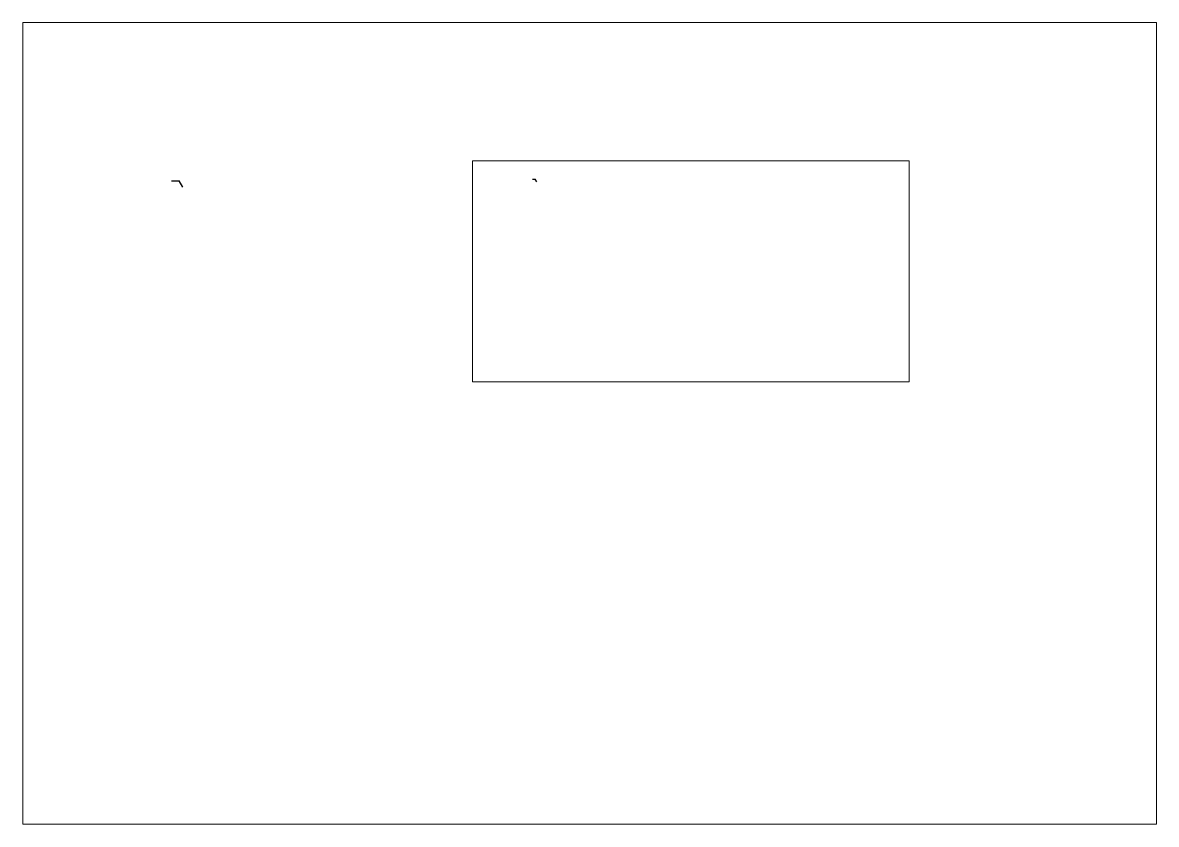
# Paper-space layout 'Layout2' of a CAD drawing. Header units: millimetres. Extents: x 0 to 297, y 0 to 210.
# The model-space entities are those that its viewports show. They can reach past a viewport. Long polylines and large blocks are cut down to what shows.
import ezdxf

# ---------------------------------------------------------------- set-up
doc = ezdxf.new("R2010")
doc.units = ezdxf.units.MM
doc.header["$LTSCALE"] = 0.5
doc.linetypes.add('CENTER', pattern=[50.8, 31.75, -6.35, 6.35, -6.35])
doc.layers.add('AM_VIEWS', color=1, linetype='Continuous', lineweight=25, plot=False)
doc.layers.add('CENTER', color=1, linetype='CENTER', lineweight=25)

msp = doc.modelspace()

# ---------------------------------------------------------------- linework, layer by layer
at = {"layer": 'CENTER'}
for p in [(0, 0), (750, -433, 150)]:
    msp.add_line(p, (500, 0), dxfattribs=at)

psp = doc.layouts.new('Layout2')

# ---------------------------------------------------------------- viewports
at = {"layer": 'AM_VIEWS'}
psp.add_viewport(center=(148.51, 105.01), size=(297.01, 210.0157), view_center_point=(28249.71, -16400.17), view_height=54189.0195, dxfattribs=at)
psp.add_viewport(center=(175.09, 144.89), size=(114.39, 57.8745), view_center_point=(28249.71, -16400.17), view_height=39380.738, status=3, dxfattribs=at)

doc.saveas('drawing.dxf')
